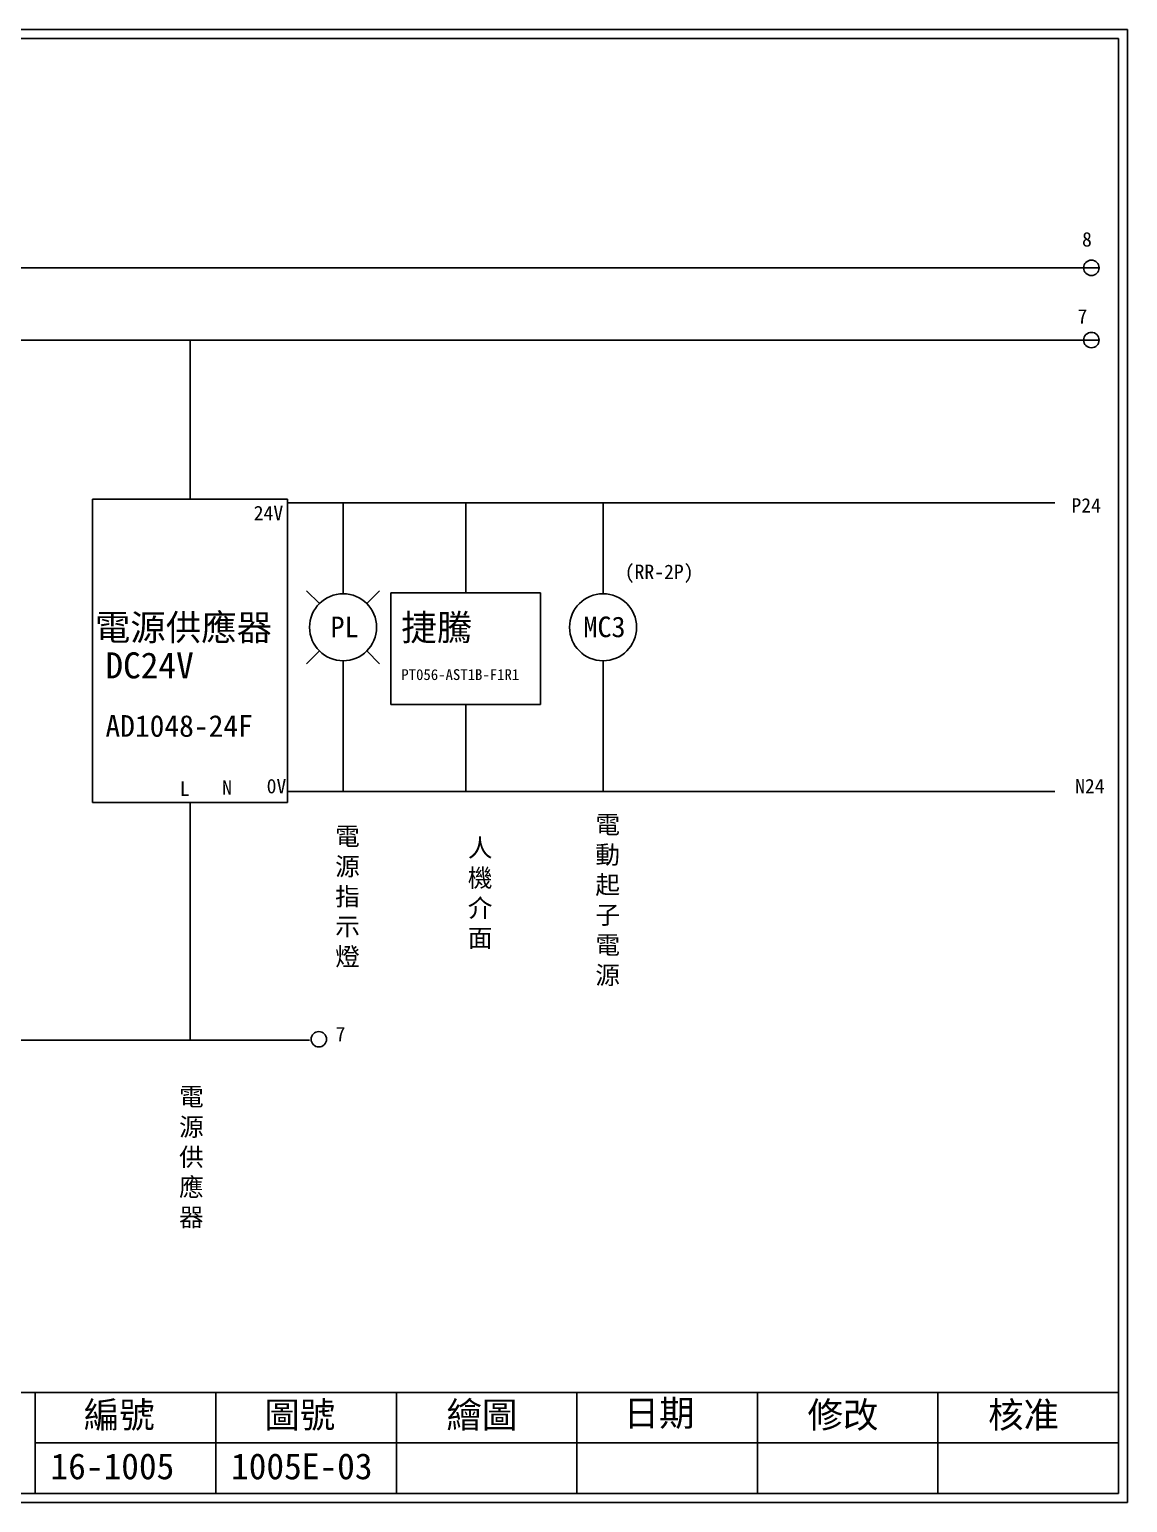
# Model space of a CAD drawing. Extents: x 10 to 297, y 3 to 207.
# Drawn here: x 144.9 to 297, y 3 to 207 of the extents above; entities that cross this region are included whole.
import ezdxf
from ezdxf.enums import TextEntityAlignment as Align

# ---------------------------------------------------------------- set-up
doc = ezdxf.new("R2010")
doc.units = 0
doc.layers.get('0').update_dxf_attribs({"linetype": 'CONTINUOUS'})
doc.layers.add('圖框層', color=7, linetype='CONTINUOUS')
doc.layers.add('標尺寸層', color=3, linetype='CONTINUOUS')
doc.styles.add('CNS', font='romanc.shx', dxfattribs={"bigfont": 'chineset.shx'})
doc.styles.add('STSL', font='kaiu.ttf')

msp = doc.modelspace()

# ---------------------------------------------------------------- linework, layer by layer
for p, q in [((180.69, 141.95), (153.69, 141.95)), ((153.69, 141.95), (153.69, 99.95)), ((180.69, 99.95), (180.69, 141.95)), ((286.92, 141.41), (180.69, 141.41)), ((188.38, 132.74), (188.38, 141.41)), ((224.37, 132.74), (224.37, 141.41)), ((188.38, 128.83), (188.38, 132.74)), ((224.37, 128.83), (224.37, 132.74)), ((185.1, 127.48), (183.33, 129.24)), ((191.66, 127.48), (193.43, 129.24)), ((185.1, 120.91), (183.33, 119.15)), ((191.66, 120.91), (193.43, 119.15)), ((188.38, 119.55), (188.38, 115.6)), ((224.37, 119.55), (224.37, 115.6)), ((188.38, 115.6), (188.38, 101.47)), ((224.37, 115.6), (224.37, 101.47)), ((153.69, 99.95), (180.69, 99.95)), ((286.92, 101.47), (180.69, 101.47))]:
    msp.add_line(p, q)
at = {"color": 7}
for centre in [(291.99, 173.96), (291.99, 163.96), (185.02, 67.15)]:
    msp.add_circle(centre, 1.07, dxfattribs=at)
for centre in [(188.38, 124.19), (224.37, 124.19)]:
    msp.add_circle(centre, 4.64)
at = {"layer": '圖框層', "color": 7}
for p, q in [((297, 206.97), (10, 206.97)), ((297, 3), (297, 206.97)), ((295.75, 205.72), (11.25, 205.72)), ((295.75, 4.25), (295.75, 205.72)), ((11.25, 18.25), (295.75, 18.25)), ((145.75, 4.25), (145.75, 18.25)), ((170.75, 4.25), (170.75, 18.25)), ((195.75, 4.25), (195.75, 18.25)), ((220.75, 4.25), (220.75, 18.25)), ((245.75, 4.25), (245.75, 18.25)), ((270.75, 4.25), (270.75, 18.25)), ((145.75, 11.25), (295.75, 11.25)), ((11.25, 4.25), (295.75, 4.25)), ((10, 3), (297, 3))]:
    msp.add_line(p, q, dxfattribs=at)
at = {"layer": '標尺寸層', "color": 7}
for p, q in [((13.45, 173.96), (217.6, 173.96)), ((217.6, 173.96), (293.06, 173.96)), ((291.98, 172.89), (291.98, 172.82)), ((13.45, 163.96), (197.6, 163.96)), ((167.19, 141.95), (167.19, 163.96)), ((197.6, 163.96), (293.06, 163.96)), ((291.98, 162.89), (291.98, 162.82)), ((205.36, 128.95), (205.36, 141.41)), ((205.36, 113.51), (205.36, 101.47)), ((167.19, 99.95), (167.19, 75)), ((167.19, 75), (167.19, 67)), ((22.62, 67), (183.71, 67))]:
    msp.add_line(p, q, dxfattribs=at)
msp.add_lwpolyline([(195.01, 128.95), (215.71, 128.95), (215.71, 113.51), (195.01, 113.51)], close=True, dxfattribs=at)

# ---------------------------------------------------------------- texts
at = {"color": 7}
for s, p in [('PL', (188.58, 124.25)), ('MC3', (224.57, 124.25))]:
    msp.add_text(s, height=2.856, dxfattribs=at).set_placement(p, align=Align.MIDDLE_CENTER)
at = {"layer": '圖框層', "color": 7, "style": 'STSL'}
for s, height, p in [('8', 2, (290.7, 176.91)), ('7', 2, (290.07, 166.24)), ('(RR-2P)', 2, (227.38, 130.87)), ('7', 2, (187.35, 66.87)), ('編號', 3.6, (152.47, 13.34)), ('圖號', 3.6, (177.47, 13.34)), ('繪圖', 3.6, (202.69, 13.34)), ('日期', 3.6, (227.22, 13.59)), ('修改', 3.6, (252.69, 13.34)), ('核准', 3.6, (277.69, 13.34)), ('16-1005', 3.6, (147.86, 6.22)), ('1005E-03', 3.6, (172.86, 6.22))]:
    msp.add_text(s, height=height, dxfattribs=at).set_placement(p)
at = {"layer": '圖框層', "color": 4, "style": 'STSL'}
for s, height, p in [('24V', 2, (176, 139.01)), ('P24', 2, (289.23, 140.07)), ('電源供應器', 3.6, (154, 122.37)), ('捷騰', 3.6, (196.44, 122.37)), ('DC24V', 3.6, (155.46, 117.12)), ('PT056-AST1B-F1R1', 1.5, (196.44, 116.89)), ('AD1048-24F', 3, (155.47, 109.03)), ('L', 2, (165.76, 100.85)), ('N', 2, (171.63, 101)), ('0V', 2, (177.79, 101.2)), ('N24', 2, (289.74, 101.2))]:
    msp.add_text(s, height=height, dxfattribs=at).set_placement(p)
at = {"layer": '標尺寸層', "color": 7, "char_height": 2.5, "width": 5.4243, "attachment_point": 1, "style": 'CNS'}
for s, insert in [('{\\fDFKai-SB|b0|i0|c136|p65;電動起子電源}', (223.31, 98.12)), ('{\\fDFKai-SB|b0|i0|c136|p65;電源指示燈}', (187.28, 96.5)), ('{\\fDFKai-SB|b0|i0|c136|p65;人機介面}', (205.65, 94.91)), ('{\\fDFKai-SB|b0|i0|c136|p65;電源供應器}', (165.67, 60.43))]:
    msp.add_mtext(s, dxfattribs=dict(at, insert=insert))

doc.saveas('drawing.dxf')
